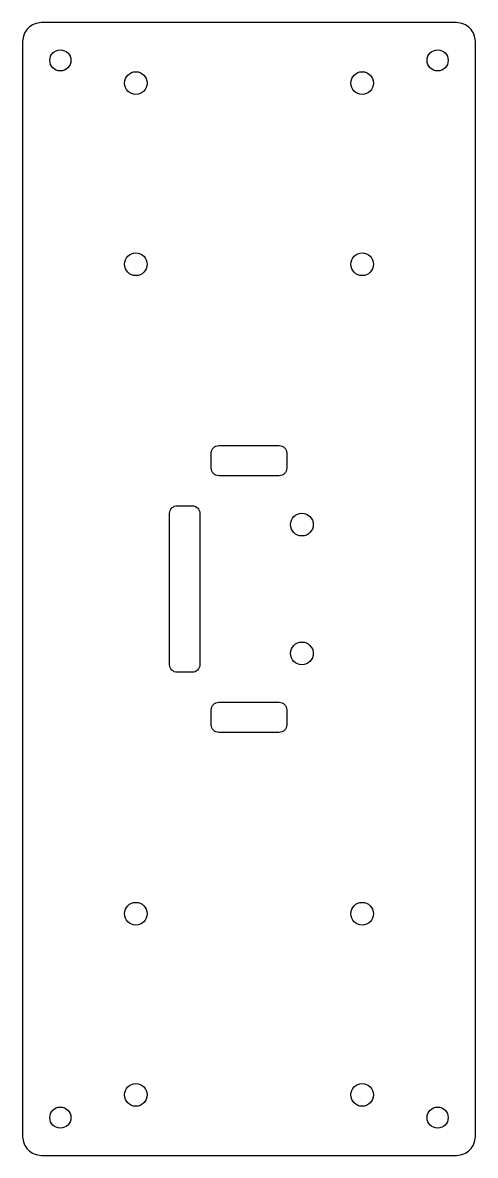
# Model space of a CAD drawing. Header units: millimetres. Extents: x -2 to 58, y -150 to 0.
import ezdxf

# ---------------------------------------------------------------- set-up
doc = ezdxf.new("R2010")
doc.units = ezdxf.units.MM

msp = doc.modelspace()

# ---------------------------------------------------------------- linework, layer by layer
for points in [[(57.5, -2.5, 0.4142136), (55, 0), (0, 0, 0.4142136), (-2.5, -2.5), (-2.5, -147.5, 0.4142136), (0, -150), (55, -150, 0.4142136), (57.5, -147.5)], [(23.5, -56), (31.5, -56, -0.4142136), (32.5, -57), (32.5, -59, -0.4142136), (31.5, -60), (23.5, -60, -0.4142136), (22.5, -59), (22.5, -57, -0.4142136)], [(17.985, -63.975), (19.985, -63.975, -0.4142136), (20.985, -64.975), (20.985, -85.025, -0.4142136), (19.985, -86.025), (17.985, -86.025, -0.4142136), (16.985, -85.025), (16.985, -64.975, -0.4142136)], [(31.5, -94), (23.5, -94, -0.4142136), (22.5, -93), (22.5, -91, -0.4142136), (23.5, -90), (31.5, -90, -0.4142136), (32.5, -91), (32.5, -93, -0.4142136)]]:
    msp.add_lwpolyline(points, format="xyb", close=True)
for centre, radius in [((2.5, -5), 1.4), ((52.5, -5), 1.4), ((12.5, -8), 1.5), ((42.5, -8), 1.5), ((12.5, -32), 1.5), ((42.5, -32), 1.5), ((34.515, -66.475), 1.5), ((34.515, -83.525), 1.5), ((12.5, -118), 1.5), ((42.5, -118), 1.5), ((12.5, -142), 1.5), ((42.5, -142), 1.5), ((2.5, -145), 1.4), ((52.5, -145), 1.4)]:
    msp.add_circle(centre, radius)

doc.saveas('drawing.dxf')
